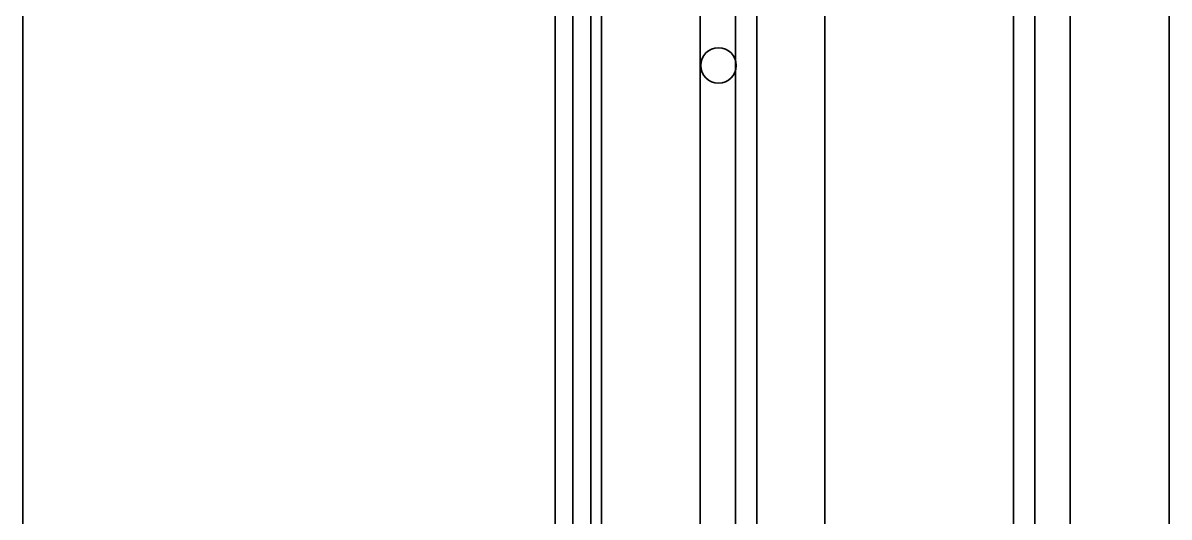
# Model space of a CAD drawing. Header units: millimetres. Extents: x -431 to 3717, y -325 to 2729.
# Drawn here: x 0 to 161.5, y 136.3 to 206 of the extents above; entities that cross this region are included whole.
import ezdxf

# ---------------------------------------------------------------- set-up
doc = ezdxf.new("R2010")
doc.units = ezdxf.units.MM

msp = doc.modelspace()

# ---------------------------------------------------------------- linework, layer by layer
at = {"color": 7, "linetype": 'Continuous', "lineweight": 35}
for p, q in [((0.02, 575), (0.02, 25)), ((0.02, 575), (0.02, 25)), ((75.02, 550), (75.02, 50)), ((77.52, 550), (77.52, 50)), ((80.02, 550), (80.02, 50)), ((80.02, 550), (80.02, 50)), ((113.02, 540), (113.02, 60)), ((113.02, 540), (113.02, 60)), ((95.43, 67.83), (95.43, 532.17)), ((147.6, 67.83), (147.6, 532.17)), ((81.52, 101.92), (81.52, 498.08)), ((81.52, 101.92), (81.52, 498.08)), ((95.43, 101.2), (95.43, 498.8)), ((100.43, 101.2), (100.43, 498.8)), ((142.6, 101.2), (142.6, 498.8)), ((147.6, 101.2), (147.6, 498.8)), ((161.52, 101.92), (161.52, 498.08)), ((161.52, 101.92), (161.52, 498.08)), ((100.43, 67.83), (100.43, 263)), ((103.43, 61.94), (103.43, 263)), ((103.43, 61.94), (103.43, 263)), ((139.6, 61.94), (139.6, 263)), ((139.6, 61.94), (139.6, 263)), ((142.6, 67.83), (142.6, 263)), ((75.02, 239.43), (75.02, 58.85)), ((77.52, 58.85), (77.52, 239.43))]:
    msp.add_line(p, q, dxfattribs=at)
msp.add_circle((98.02, 200), 2.5, dxfattribs=at)
msp.add_circle((98.02, 200), 2.5, dxfattribs=at)

doc.saveas('drawing.dxf')
